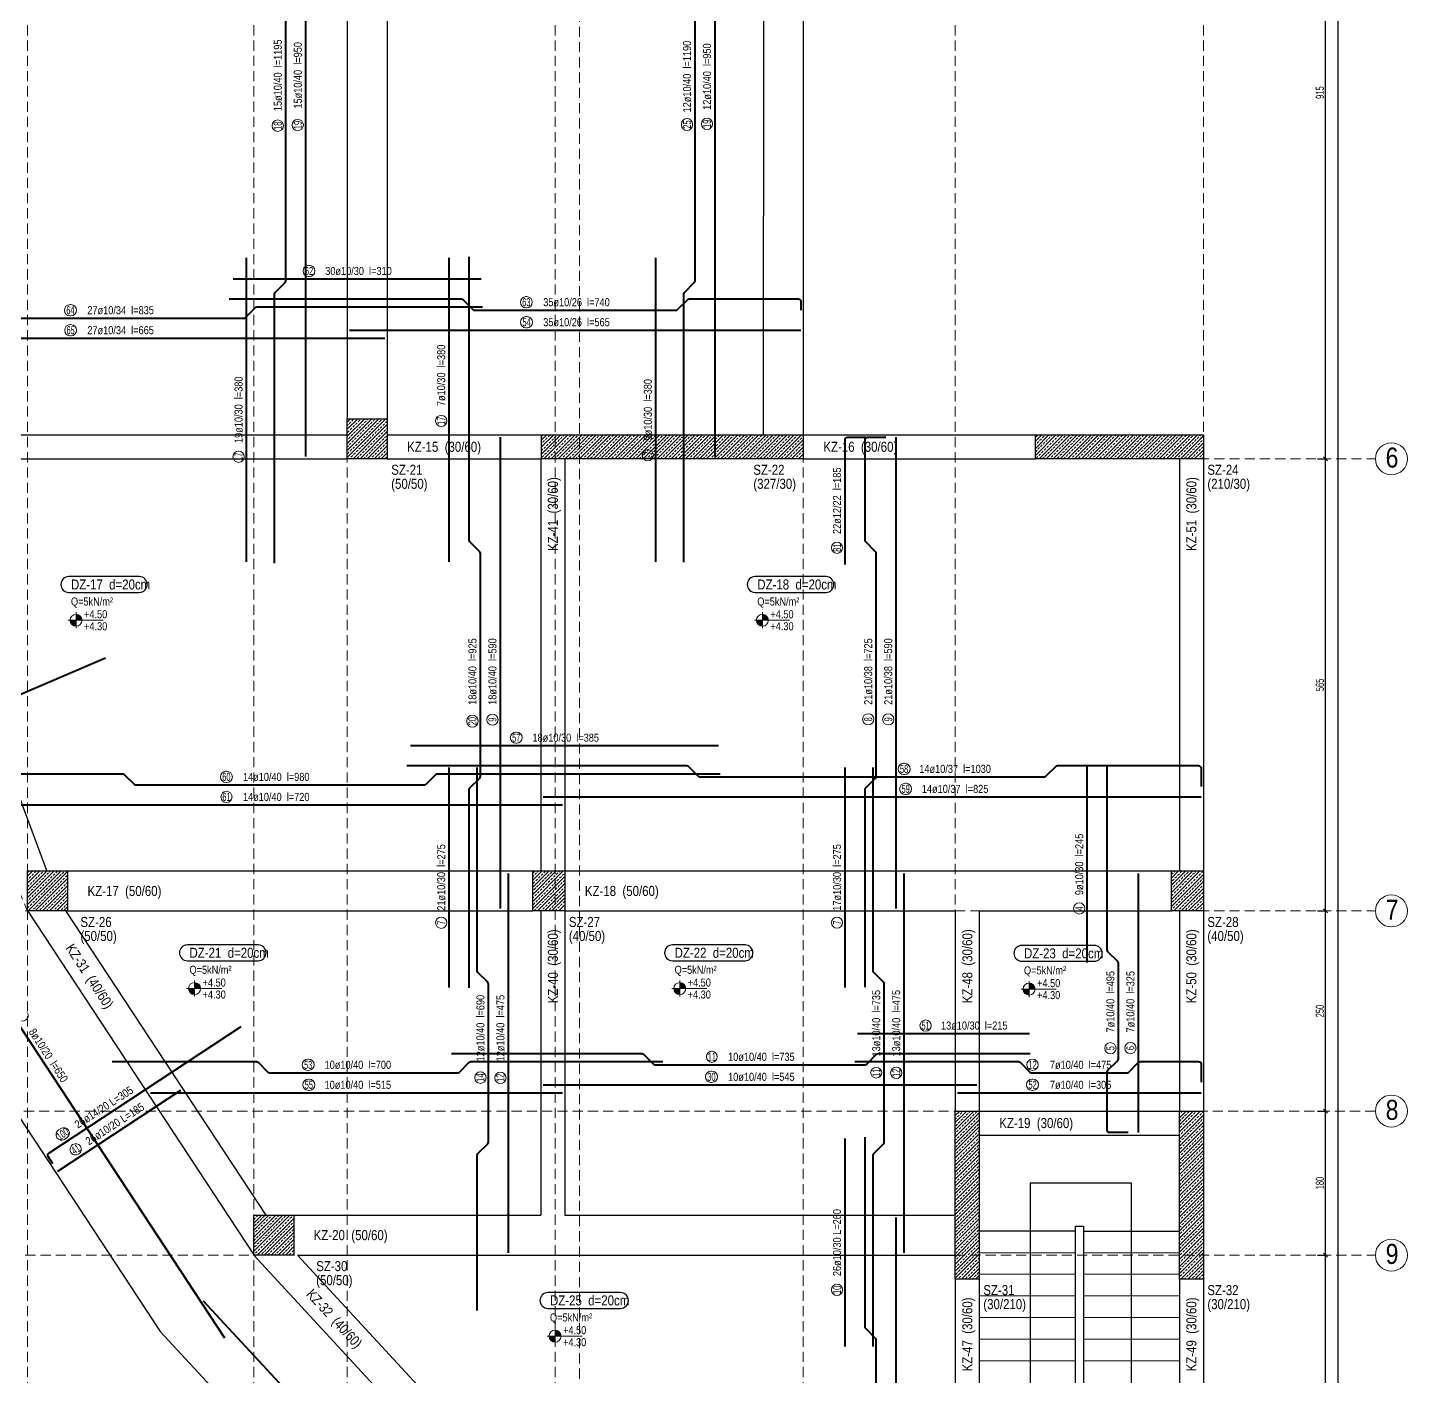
# Model space of a CAD drawing. Header units: millimetres. Extents: x 1615 to 4310, y 554 to 6583.
# Drawn here: x 2582 to 4307, y 1587 to 3272 of the extents above; entities that cross this region are included whole.
import ezdxf
from ezdxf.enums import TextEntityAlignment as Align

# ---------------------------------------------------------------- set-up
doc = ezdxf.new("R2010")
doc.units = ezdxf.units.MM
doc.linetypes.add('DASHED', pattern=[19.05, 12.7, -6.35])
for name, color, linetype, lineweight in [('AKS BALONU (BEYKENT)', 7, 'Continuous', 20), ('AKS CIZGISI (BEYKENT)', 252, 'DASHED', 20), ('AKS NO (BEYKENT)', 3, 'Continuous', 20), ('AKS OLCU (BEYKENT)', 200, 'Continuous', 20), ('DONATI (BEYKENT)', 4, 'Continuous', 40), ('DONATI YAZISI (BEYKENT)', 3, 'Continuous', 20), ('DOSEME ISMI (BEYKENT)', 9, 'Continuous', 20), ('DOSEME PAFTA (BEYKENT)', 3, 'Continuous', 20), ('DOSEME SINIRI (BEYKENT)', 2, 'Continuous', 30), ('KESIT SINIRI (BEYKENT)', 241, 'DASHED', 20), ('KIRIS (BEYKENT)', 2, 'Continuous', 30), ('KIRIS ISMI (BEYKENT)', 40, 'Continuous', 20), ('KOLON (BEYKENT)', 3, 'Continuous', 30), ('KOLON ISMI (BEYKENT)', 91, 'Continuous', 20), ('KOT CIZGI (BEYKENT)', 120, 'Continuous', 20), ('KOT YAZI (BEYKENT)', 7, 'Continuous', 20), ('MERDIVEN (BEYKENT)', 5, 'Continuous', 20), ('MERDIVEN YAZI (BEYKENT)', 51, 'Continuous', 20), ('POZ BALON (BEYKENT)', 14, 'Continuous', 20), ('POZ NO (BEYKENT)', 2, 'Continuous', 20), ('TARAMA (BEYKENT)', 252, 'Continuous', 20), ('YAZI (BEYKENT)', 140, 'Continuous', 20)]:
    doc.layers.add(name, color=color, linetype=linetype, lineweight=lineweight)
doc.styles.add('DONATI YAZISI (BEYKENT)', font='')
doc.styles.add('DSMOLC-50', font='Bahnschrift Light Condensed', dxfattribs={"width": 0.75, "height": 10})
doc.styles.add('KOT (BEYKENT)', font='')
doc.styles.add('YAZI (BEYKENT)', font='')
doc.styles.get('DONATI YAZISI (BEYKENT)').set_extended_font_data('Bahnschrift Light Condensed')
doc.styles.get('KOT (BEYKENT)').set_extended_font_data('Bahnschrift Light Condensed')
doc.styles.get('YAZI (BEYKENT)').set_extended_font_data('Bahnschrift Light Condensed')
doc.dimstyles.new('DSMOLC-50', dxfattribs={"dimtxt": 10, "dimasz": 5, "dimexe": 2, "dimexo": 2, "dimgap": 2, "dimtad": 1, "dimdec": 1, "dimrnd": 0.5, "dimzin": 12, "dimdsep": 46, "dimtxsty": 'DSMOLC-50', "dimblk": 'OBLIQUE', "dimblk1": 'OBLIQUE', "dimblk2": 'OBLIQUE', "dimcen": 0, "dimclrt": 7, "dimadec": 0, "dimazin": 0, "dimtfac": 1, "dimtdec": 4, "dimtix": 1, "dimtmove": 2, "dimatfit": 3, "dimfxl": 1, "dimtzin": 0, "dimarcsym": 0})
pattern_1 = [(45, (710.462, 2753.136), (-4.419417, 4.419417), []), (45, (714.881, 2753.136), (-4.419417, 4.419417), [3.125, -1.5625])]

# ---------------------------------------------------------------- blocks, each defined once
blk = doc.blocks.new('_Oblique')
at = {"color": 0, "linetype": 'ByBlock', "lineweight": -2}
blk.add_line((-0.5, -0.5), (0.5, 0.5), dxfattribs=at)
blk = doc.blocks.new('*D123')
at = {"layer": 'AKS OLCU (BEYKENT)', "color": 0, "lineweight": -2, "transparency": 16777216}
for p, q in [((4194.4, 1738.6), (4206.4, 1738.6)), ((4204.4, 1253.6), (4204.4, 1738.6)), ((4194.4, 1253.6), (4206.4, 1253.6))]:
    blk.add_line(p, q, dxfattribs=at)
at = {"layer": 'DEFPOINTS', "color": 0, "transparency": 16777216}
for p in [(4192.4, 1738.6), (4204.4, 1738.6), (4192.4, 1253.6)]:
    blk.add_point(p, dxfattribs=at)
at = {"layer": 'AKS OLCU (BEYKENT)', "color": 0, "lineweight": -2, "transparency": 16777216, "xscale": 5, "yscale": 5, "zscale": 5}
for p, rotation in [((4204.4, 1738.6), 90), ((4204.4, 1253.6), 270)]:
    blk.add_blockref('_Oblique', p, dxfattribs=dict(at, rotation=rotation))
at = {"layer": 'AKS OLCU (BEYKENT)', "color": 7, "transparency": 16777216, "insert": (4197.3, 1496.1), "char_height": 10, "attachment_point": 5, "rotation": 90, "style": 'DSMOLC-50'}
blk.add_mtext('485', dxfattribs=at)
blk = doc.blocks.new('*D124')
at = {"layer": 'AKS OLCU (BEYKENT)', "color": 0, "lineweight": -2, "transparency": 16777216}
for p, q in [((4194.4, 1918.6), (4206.4, 1918.6)), ((4204.4, 1738.6), (4204.4, 1918.6)), ((4194.4, 1738.6), (4206.4, 1738.6))]:
    blk.add_line(p, q, dxfattribs=at)
at = {"layer": 'DEFPOINTS', "color": 0, "transparency": 16777216}
for p in [(4192.4, 1918.6), (4204.4, 1918.6), (4192.4, 1738.6)]:
    blk.add_point(p, dxfattribs=at)
at = {"layer": 'AKS OLCU (BEYKENT)', "color": 0, "lineweight": -2, "transparency": 16777216, "xscale": 5, "yscale": 5, "zscale": 5}
for p, rotation in [((4204.4, 1918.6), 90), ((4204.4, 1738.6), 270)]:
    blk.add_blockref('_Oblique', p, dxfattribs=dict(at, rotation=rotation))
at = {"layer": 'AKS OLCU (BEYKENT)', "color": 7, "transparency": 16777216, "insert": (4197.3, 1828.6), "char_height": 10, "attachment_point": 5, "rotation": 90, "style": 'DSMOLC-50'}
blk.add_mtext('180', dxfattribs=at)
blk = doc.blocks.new('*D125')
at = {"layer": 'AKS OLCU (BEYKENT)', "color": 0, "lineweight": -2, "transparency": 16777216}
for p, q in [((4194.4, 2168.6), (4206.4, 2168.6)), ((4204.4, 1918.6), (4204.4, 2168.6)), ((4194.4, 1918.6), (4206.4, 1918.6))]:
    blk.add_line(p, q, dxfattribs=at)
at = {"layer": 'DEFPOINTS', "color": 0, "transparency": 16777216}
for p in [(4192.4, 2168.6), (4204.4, 2168.6), (4192.4, 1918.6)]:
    blk.add_point(p, dxfattribs=at)
at = {"layer": 'AKS OLCU (BEYKENT)', "color": 0, "lineweight": -2, "transparency": 16777216, "xscale": 5, "yscale": 5, "zscale": 5}
for p, rotation in [((4204.4, 2168.6), 90), ((4204.4, 1918.6), 270)]:
    blk.add_blockref('_Oblique', p, dxfattribs=dict(at, rotation=rotation))
at = {"layer": 'AKS OLCU (BEYKENT)', "color": 7, "transparency": 16777216, "insert": (4197.3, 2043.6), "char_height": 10, "attachment_point": 5, "rotation": 90, "style": 'DSMOLC-50'}
blk.add_mtext('250', dxfattribs=at)
blk = doc.blocks.new('*D126')
at = {"layer": 'AKS OLCU (BEYKENT)', "color": 0, "lineweight": -2, "transparency": 16777216}
for p, q in [((4194.4, 2733.6), (4206.4, 2733.6)), ((4204.4, 2168.6), (4204.4, 2733.6)), ((4194.4, 2168.6), (4206.4, 2168.6))]:
    blk.add_line(p, q, dxfattribs=at)
at = {"layer": 'DEFPOINTS', "color": 0, "transparency": 16777216}
for p in [(4192.4, 2733.6), (4204.4, 2733.6), (4192.4, 2168.6)]:
    blk.add_point(p, dxfattribs=at)
at = {"layer": 'AKS OLCU (BEYKENT)', "color": 0, "lineweight": -2, "transparency": 16777216, "xscale": 5, "yscale": 5, "zscale": 5}
for p, rotation in [((4204.4, 2733.6), 90), ((4204.4, 2168.6), 270)]:
    blk.add_blockref('_Oblique', p, dxfattribs=dict(at, rotation=rotation))
at = {"layer": 'AKS OLCU (BEYKENT)', "color": 7, "transparency": 16777216, "insert": (4197.4, 2451.1), "char_height": 10, "attachment_point": 5, "rotation": 90, "style": 'DSMOLC-50'}
blk.add_mtext('565', dxfattribs=at)
blk = doc.blocks.new('*D127')
at = {"layer": 'AKS OLCU (BEYKENT)', "color": 0, "lineweight": -2, "transparency": 16777216}
for p, q in [((4194.4, 3648.6), (4206.4, 3648.6)), ((4204.4, 2733.6), (4204.4, 3648.6)), ((4194.4, 2733.6), (4206.4, 2733.6))]:
    blk.add_line(p, q, dxfattribs=at)
at = {"layer": 'DEFPOINTS', "color": 0, "transparency": 16777216}
for p in [(4192.4, 3648.6), (4204.4, 3648.6), (4192.4, 2733.6)]:
    blk.add_point(p, dxfattribs=at)
at = {"layer": 'AKS OLCU (BEYKENT)', "color": 0, "lineweight": -2, "transparency": 16777216, "xscale": 5, "yscale": 5, "zscale": 5}
for p, rotation in [((4204.4, 3648.6), 90), ((4204.4, 2733.6), 270)]:
    blk.add_blockref('_Oblique', p, dxfattribs=dict(at, rotation=rotation))
at = {"layer": 'AKS OLCU (BEYKENT)', "color": 7, "transparency": 16777216, "insert": (4197.3, 3191.1), "char_height": 10, "attachment_point": 5, "rotation": 90, "style": 'DSMOLC-50'}
blk.add_mtext('915', dxfattribs=at)
blk = doc.blocks.new('*D132')
at = {"layer": 'AKS OLCU (BEYKENT)', "color": 0, "lineweight": -2, "transparency": 16777216}
for p, q in [((4194.4, 5978.6), (4222.4, 5978.6)), ((4220.4, 983.6), (4220.4, 5978.6)), ((4194.4, 983.6), (4222.4, 983.6))]:
    blk.add_line(p, q, dxfattribs=at)
at = {"layer": 'DEFPOINTS', "color": 0, "transparency": 16777216}
for p in [(4192.4, 5978.6), (4220.4, 5978.6), (4192.4, 983.6)]:
    blk.add_point(p, dxfattribs=at)
at = {"layer": 'AKS OLCU (BEYKENT)', "color": 0, "lineweight": -2, "transparency": 16777216, "xscale": 5, "yscale": 5, "zscale": 5}
for p, rotation in [((4220.4, 5978.6), 90), ((4220.4, 983.6), 270)]:
    blk.add_blockref('_Oblique', p, dxfattribs=dict(at, rotation=rotation))
at = {"layer": 'AKS OLCU (BEYKENT)', "color": 7, "transparency": 16777216, "insert": (4213.3, 3481.1), "char_height": 10, "attachment_point": 5, "rotation": 90, "style": 'DSMOLC-50'}
blk.add_mtext('4995', dxfattribs=at)

msp = doc.modelspace()

# ---------------------------------------------------------------- hatches: boundary and pattern name
at = {"layer": 'KOT CIZGI (BEYKENT)'}
h = msp.add_hatch(color=256, dxfattribs=at)
h.dxf.hatch_style = 1
h.paths.add_polyline_path([(2642.83, 2539.32), (2642.83, 2531.82), (2650.33, 2531.82, 0.4142136)])
h = msp.add_hatch(color=256, dxfattribs=at)
h.dxf.hatch_style = 1
h.paths.add_polyline_path([(3500.59, 2539.32), (3500.59, 2531.82), (3508.09, 2531.82, 0.4142136)])
h = msp.add_hatch(color=256, dxfattribs=at)
h.dxf.hatch_style = 1
h.paths.add_polyline_path([(2642.83, 2531.82), (2635.33, 2531.82, 0.4142136), (2642.83, 2524.32)])
h = msp.add_hatch(color=256, dxfattribs=at)
h.dxf.hatch_style = 1
h.paths.add_polyline_path([(3500.59, 2531.82), (3493.09, 2531.82, 0.4142136), (3500.59, 2524.32)])
h = msp.add_hatch(color=256, dxfattribs=at)
h.dxf.hatch_style = 1
h.paths.add_polyline_path([(2790.97, 2071.66), (2783.47, 2071.66, 0.4142136), (2790.97, 2064.16)])
h = msp.add_hatch(color=256, dxfattribs=at)
h.dxf.hatch_style = 1
h.paths.add_polyline_path([(2790.97, 2079.16), (2790.97, 2071.66), (2798.47, 2071.66, 0.4142136)])
h = msp.add_hatch(color=256, dxfattribs=at)
h.dxf.hatch_style = 1
h.paths.add_polyline_path([(3397.25, 2071.66), (3389.75, 2071.66, 0.4142136), (3397.25, 2064.16)])
h = msp.add_hatch(color=256, dxfattribs=at)
h.dxf.hatch_style = 1
h.paths.add_polyline_path([(3397.25, 2079.16), (3397.25, 2071.66), (3404.75, 2071.66, 0.4142136)])
h = msp.add_hatch(color=256, dxfattribs=at)
h.dxf.hatch_style = 1
h.paths.add_polyline_path([(3833.92, 2070.98), (3826.42, 2070.98, 0.4142136), (3833.92, 2063.48)])
h = msp.add_hatch(color=256, dxfattribs=at)
h.dxf.hatch_style = 1
h.paths.add_polyline_path([(3833.92, 2078.48), (3833.92, 2070.98), (3841.42, 2070.98, 0.4142136)])
h = msp.add_hatch(color=256, dxfattribs=at)
h.dxf.hatch_style = 1
h.paths.add_polyline_path([(3241.54, 1644.8), (3241.54, 1637.3), (3249.04, 1637.3, 0.4142136)])
h = msp.add_hatch(color=256, dxfattribs=at)
h.dxf.hatch_style = 1
h.paths.add_polyline_path([(3241.54, 1637.3), (3234.04, 1637.3, 0.4142136), (3241.54, 1629.8)])
at = {"layer": 'TARAMA (BEYKENT)'}
h = msp.add_hatch(dxfattribs=at)
h.set_pattern_fill('ANSI33', color=256, style=0, pattern_type=0)
h.set_pattern_definition(pattern_1)
h.paths.add_polyline_path([(2981.74, 2783.6), (3031.74, 2783.6), (3031.74, 2733.6), (2981.74, 2733.6)], flags=0)
h = msp.add_hatch(dxfattribs=at)
h.set_pattern_fill('ANSI33', color=256, style=0, pattern_type=0)
h.set_pattern_definition(pattern_1)
h.paths.add_polyline_path([(3224.74, 2763.6), (3551.74, 2763.6), (3551.74, 2733.6), (3224.74, 2733.6)], flags=0)
h = msp.add_hatch(dxfattribs=at)
h.set_pattern_fill('ANSI33', color=256, style=0, pattern_type=0)
h.set_pattern_definition(pattern_1)
h.paths.add_polyline_path([(3841.74, 2763.6), (4051.74, 2763.6), (4051.74, 2733.6), (3841.74, 2733.6)], flags=0)
h = msp.add_hatch(dxfattribs=at)
h.set_pattern_fill('ANSI33', color=256, style=0, pattern_type=0)
h.set_pattern_definition(pattern_1)
h.paths.add_polyline_path([(2582.32, 2218.6), (2632.32, 2218.6), (2632.32, 2168.6), (2582.32, 2168.6)], flags=0)
h = msp.add_hatch(dxfattribs=at)
h.set_pattern_fill('ANSI33', color=256, style=0, pattern_type=0)
h.set_pattern_definition(pattern_1)
h.paths.add_polyline_path([(3213.74, 2218.6), (3253.74, 2218.6), (3253.74, 2168.6), (3213.74, 2168.6)], flags=0)
h = msp.add_hatch(dxfattribs=at)
h.set_pattern_fill('ANSI33', color=256, style=0, pattern_type=0)
h.set_pattern_definition(pattern_1)
h.paths.add_polyline_path([(4011.74, 2218.6), (4051.74, 2218.6), (4051.74, 2168.6), (4011.74, 2168.6)], flags=0)
h = msp.add_hatch(dxfattribs=at)
h.set_pattern_fill('ANSI33', color=256, style=0, pattern_type=0)
h.set_pattern_definition(pattern_1)
h.paths.add_polyline_path([(3741.74, 1918.6), (3771.74, 1918.6), (3771.74, 1708.6), (3741.74, 1708.6)], flags=0)
h = msp.add_hatch(dxfattribs=at)
h.set_pattern_fill('ANSI33', color=256, style=0, pattern_type=0)
h.set_pattern_definition(pattern_1)
h.paths.add_polyline_path([(4021.74, 1918.6), (4051.74, 1918.6), (4051.74, 1708.6), (4021.74, 1708.6)], flags=0)
h = msp.add_hatch(dxfattribs=at)
h.set_pattern_fill('ANSI33', color=256, style=0, pattern_type=0)
h.set_pattern_definition(pattern_1)
h.paths.add_polyline_path([(2864.98, 1788.6), (2914.98, 1788.6), (2914.98, 1738.6), (2864.98, 1738.6)], flags=0)

# ---------------------------------------------------------------- linework, layer by layer
at = {"layer": 'AKS BALONU (BEYKENT)'}
for centre in [(4286.74, 2733.6), (4286.74, 2168.6), (4286.74, 1918.6), (4286.74, 1738.6)]:
    msp.add_circle(centre, 20, dxfattribs=at)
at = {"layer": 'AKS CIZGISI (BEYKENT)'}
for p, q in [((3271.84, 593.6), (3271.84, 6313.6)), ((2582.32, 633.6), (2582.32, 6273.6)), ((2864.98, 633.6), (2864.98, 6273.6)), ((2981.74, 633.6), (2981.74, 6273.6)), ((3241.74, 633.6), (3241.74, 6273.6)), ((3551.74, 633.6), (3551.74, 6273.6)), ((3741.74, 633.6), (3741.74, 6273.6)), ((4051.74, 633.6), (4051.74, 6273.6)), ((1931.74, 2733.6), (4266.74, 2733.6)), ((1931.74, 2168.6), (4266.74, 2168.6)), ((4266.74, 1918.6), (1931.74, 1918.6)), ((1931.74, 1738.6), (4266.74, 1738.6))]:
    msp.add_line(p, q, dxfattribs=at)
at = {"layer": 'DONATI (BEYKENT)'}
for points in [[(2890.97, 2603.2), (2890.97, 2939.36, -0.1989124), (2891.85, 2941.48), (2904.1, 2953.72, 0.1989124), (2904.97, 2955.84), (2904.97, 3456.36, 0.1989124), (2904.1, 3458.48), (2891.85, 3470.72, -0.1989124), (2890.97, 3472.84), (2890.97, 3782.81)], [(3402.42, 2604.41), (3402.42, 2939.36, -0.1989124), (3403.3, 2941.48), (3415.54, 2953.72, 0.1989124), (3416.42, 2955.84), (3416.42, 3456.36, 0.1989124), (3415.54, 3458.48), (3403.3, 3470.72, -0.1989124), (3402.42, 3472.84), (3402.42, 3782.81)], [(3134.21, 2072.53), (3134.21, 2320.36, -0.1989124), (3135.09, 2322.48), (3147.34, 2334.72, 0.1989124), (3148.21, 2336.84), (3148.21, 2615.36, 0.1989124), (3147.34, 2617.48), (3135.09, 2629.72, -0.1989124), (3134.21, 2631.84), (3134.21, 2985.93)], [(2834.34, 2933.25), (3124.43, 2933.25, -0.1989124), (3126.55, 2932.37), (3138.8, 2920.13, 0.1989124), (3140.92, 2919.25), (3392.49, 2919.25, 0.1989124), (3394.61, 2920.13), (3406.86, 2932.37, -0.1989124), (3408.98, 2933.25), (3545.74, 2933.25, -0.4142136), (3548.74, 2930.25), (3548.74, 2919.25)], [(2327.32, 2923.25), (2524.95, 2923.25, -0.1989124), (2527.07, 2922.37), (2539.32, 2910.13, 0.1989124), (2541.44, 2909.25), (2852.54, 2909.25, 0.1989124), (2854.66, 2910.13), (2866.9, 2922.37, -0.1989124), (2869.02, 2923.25), (3150.73, 2923.25)], [(3603.87, 2601.6), (3603.87, 2757.6, -0.4142136), (3606.87, 2760.6), (3629.87, 2760.6)], [(3628.87, 2073.2), (3628.87, 2320.36, -0.1989124), (3629.75, 2322.48), (3641.99, 2334.72, 0.1989124), (3642.87, 2336.84), (3642.87, 2615.36, 0.1989124), (3641.99, 2617.48), (3629.75, 2629.72, -0.1989124), (3628.87, 2631.84), (3628.87, 2757.6, -0.4142136), (3631.87, 2760.6), (3654.87, 2760.6)], [(2353.35, 2329.92), (2349.02, 2340.03, -0.4142136), (2350.6, 2343.97), (2679.71, 2484.86)], [(3056.34, 2350.15), (3406.1, 2350.15, -0.1989124), (3408.22, 2349.27), (3420.46, 2337.03, 0.1989124), (3422.58, 2336.15), (3852.9, 2336.15, 0.1989124), (3855.02, 2337.03), (3867.26, 2349.27, -0.1989124), (3869.38, 2350.15), (4045.82, 2350.15, -0.4142136), (4048.82, 2347.15), (4048.82, 2324.23)], [(3144.21, 1669.5), (3144.21, 1863.36, -0.1989124), (3145.09, 1865.48), (3157.34, 1877.72, 0.1989124), (3158.21, 1879.84), (3158.21, 2077.36, 0.1989124), (3157.34, 2079.48), (3145.09, 2091.72, -0.1989124), (3144.21, 2093.84), (3144.21, 2347.9)], [(3638.87, 1624.4), (3638.87, 1863.36, -0.1989124), (3639.75, 1865.48), (3651.99, 1877.72, 0.1989124), (3652.87, 1879.84), (3652.87, 2077.36, 0.1989124), (3651.99, 2079.48), (3639.75, 2091.72, -0.1989124), (3638.87, 2093.84), (3638.87, 2347.8)], [(3957.56, 1891.6), (3934.56, 1891.6, -0.4142136), (3931.56, 1894.6), (3931.56, 1967.36, -0.1989124), (3932.44, 1969.48), (3944.69, 1981.72, 0.1989124), (3945.56, 1983.84), (3945.56, 2103.36, 0.1989124), (3944.69, 2105.48), (3932.44, 2117.72, -0.1989124), (3931.56, 2119.84), (3931.56, 2349)], [(2484.46, 2340.15), (2700.92, 2340.15, -0.1989124), (2703.05, 2339.27), (2715.29, 2327.03, 0.1989124), (2717.41, 2326.15), (3078.1, 2326.15, 0.1989124), (3080.23, 2327.03), (3092.47, 2339.27, -0.1989124), (3094.59, 2340.15), (3447.87, 2340.15)], [(2613.88, 1852.76), (2607.84, 1861.95, -0.4142136), (2608.69, 1866.1), (2849.28, 2024.42)], [(3111.94, 1990.41), (3350.08, 1990.41, -0.1989124), (3352.2, 1989.53), (3364.44, 1977.29, 0.1989124), (3366.57, 1976.41), (3628.82, 1976.41, 0.1989124), (3630.95, 1977.29), (3643.19, 1989.53, -0.1989124), (3645.31, 1990.41), (3835.34, 1990.41)], [(2687.86, 1980.41), (2868.25, 1980.41, -0.1989124), (2870.37, 1979.53), (2882.61, 1967.29, 0.1989124), (2884.73, 1966.41), (3119.94, 1966.41, 0.1989124), (3122.06, 1967.29), (3134.3, 1979.53, -0.1989124), (3136.42, 1980.41), (3376.26, 1980.41)], [(3616.34, 1980.41), (3820.5, 1980.41, -0.1989124), (3822.62, 1979.53), (3834.86, 1967.29, 0.1989124), (3836.98, 1966.41), (3956.5, 1966.41, 0.1989124), (3958.62, 1967.29), (3970.86, 1979.53, -0.1989124), (3972.98, 1980.41), (4045.83, 1980.41, -0.4142136), (4048.83, 1977.41), (4048.83, 1954.5)], [(3628.87, 1207.39), (3628.87, 1373.36, -0.1989124), (3629.75, 1375.48), (3641.99, 1387.72, 0.1989124), (3642.87, 1389.84), (3642.87, 1632.36, 0.1989124), (3641.99, 1634.48), (3629.75, 1646.72, -0.1989124), (3628.87, 1648.84), (3628.87, 1885.79)]]:
    msp.add_lwpolyline(points, format="xyb", dxfattribs=at)
for points in [[(2929.97, 2736.6), (2929.97, 3685.6)], [(3441.42, 2736.6), (3441.42, 3685.6)], [(2855.97, 2604.85), (2855.97, 2984.85)], [(3109.21, 2604.85), (3109.21, 2984.85)], [(3367.42, 2604.85), (3367.42, 2984.85)], [(2839.25, 2958.25), (3149.24, 2958.25)], [(2365.25, 2884.25), (3028.65, 2884.25)], [(2984.64, 2894.25), (3548.74, 2894.25)], [(3173.21, 2171.6), (3173.21, 2760.6)], [(3667.87, 2171.6), (3667.87, 2760.6)], [(3060.74, 2375.15), (3445.75, 2375.15)], [(3109.21, 2072.98), (3109.21, 2347.98)], [(3603.87, 2072.98), (3603.87, 2347.98)], [(3906.56, 2104.23), (3906.56, 2349.23)], [(3226.74, 2311.15), (4048.82, 2311.15)], [(2532.07, 2301.15), (3250.74, 2301.15)], [(3183.21, 1741.6), (3183.21, 2215.6)], [(3677.87, 1741.6), (3677.87, 2215.6)], [(3970.56, 1891.6), (3970.56, 2215.6)], [(2473.97, 2174.2), (2828.55, 1635.36)], [(3619.46, 2015.41), (3834.46, 2015.41)], [(3226.74, 1951.41), (3768.74, 1951.41)], [(2619.93, 1843.57), (2773.72, 1944.77)], [(2736.08, 1941.41), (3250.74, 1941.41)], [(3744.65, 1941.41), (4048.83, 1941.41)], [(3603.87, 1624.23), (3603.87, 1884.23)], [(3667.87, 1256.6), (3667.87, 1785.6)], [(2801.81, 1681.33), (3255.36, 1192.02)]]:
    msp.add_lwpolyline(points, dxfattribs=at)
at = {"layer": 'DOSEME PAFTA (BEYKENT)', "lineweight": -3}
for points in [[(2633.84, 2566.61), (2721.88, 2566.61, 1), (2721.88, 2586.4), (2633.84, 2586.4, 1)], [(3491.6, 2566.61), (3580.16, 2566.61, 1), (3580.16, 2586.4), (3491.6, 2586.4, 1)], [(2781.98, 2106.45), (2870.35, 2106.45, 1), (2870.35, 2126.24), (2781.98, 2126.24, 1)], [(3388.27, 2106.45), (3478.95, 2106.45, 1), (3478.95, 2126.24), (3388.27, 2126.24, 1)], [(3824.93, 2105.78), (3915.56, 2105.78, 1), (3915.56, 2125.56), (3824.93, 2125.56, 1)], [(3232.56, 1672.09), (3323.37, 1672.09, 1), (3323.37, 1691.87), (3232.56, 1691.87, 1)]]:
    msp.add_lwpolyline(points, format="xyb", close=True, dxfattribs=at)
at = {"layer": 'DOSEME SINIRI (BEYKENT)'}
for p, q in [((3891.74, 1768.6), (3771.74, 1768.6)), ((3901.74, 1768.6), (4021.74, 1768.6))]:
    msp.add_line(p, q, dxfattribs=at)
msp.add_lwpolyline([(3551.74, 5978.6), (3551.74, 6128.6), (2176.74, 6128.6), (2176.74, 5193.6), (2126.74, 5193.6), (2126.74, 3648.6), (2227.72, 3648.6), (2227.72, 2615.76), (2450.24, 2095.98), (2748.16, 1643.24), (3217.91, 1136.46), (3723.67, 813.6), (4051.74, 813.6), (4051.74, 983.6)], dxfattribs=at)
msp.add_lwpolyline([(3891.74, 1774.6), (3901.74, 1774.6), (3901.74, 1438.6), (3891.74, 1438.6)], close=True, dxfattribs=at)
at = {"layer": 'KESIT SINIRI (BEYKENT)'}
msp.add_lwpolyline([(2371.14, 2733.4), (2375.83, 2650.34), (2582.71, 2167.08)], dxfattribs=at)
at = {"layer": 'KIRIS (BEYKENT)'}
for p, q in [((2981.64, 3648.5), (2981.64, 2783.5)), ((3031.74, 3648.5), (3031.64, 2783.5)), ((3501.84, 3648.5), (3501.74, 2763.5)), ((3551.74, 3648.5), (3551.74, 2763.6)), ((2421.21, 2763.6), (2981.64, 2763.6)), ((3031.64, 2763.6), (3224.84, 2763.6)), ((3551.84, 2763.6), (3841.84, 2763.6)), ((2414.04, 2733.5), (2606.38, 2218.5)), ((2421.21, 2733.6), (2981.64, 2733.6)), ((3031.64, 2733.6), (3223.74, 2733.6)), ((3223.74, 2733.6), (3223.74, 2218.5)), ((3253.74, 2733.5), (3253.74, 2218.6)), ((3551.84, 2733.6), (3841.84, 2733.6)), ((4021.74, 2733.5), (4021.74, 2218.5)), ((4051.74, 2733.5), (4051.84, 2218.5)), ((2632.22, 2218.6), (3213.74, 2218.6)), ((3253.74, 2218.6), (4011.84, 2218.6)), ((2582.4, 2168.5), (2864.88, 1738.77)), ((2630.25, 2168.5), (2880.04, 1788.5)), ((2632.22, 2168.6), (3213.74, 2168.6)), ((3223.74, 2168.5), (3223.74, 1788.6)), ((3253.74, 2168.6), (3741.74, 2168.6)), ((3253.74, 2168.5), (3253.74, 1788.6)), ((3741.74, 2168.6), (3741.64, 1918.6)), ((3771.74, 2168.6), (4011.84, 2168.6)), ((3771.74, 2168.6), (3771.74, 1918.6)), ((4021.74, 2168.5), (4021.74, 1918.6)), ((4051.74, 2168.5), (4051.84, 1918.6)), ((3771.64, 1918.6), (4021.84, 1918.6)), ((3771.64, 1888.6), (4021.84, 1888.6)), ((2914.88, 1788.6), (3223.74, 1788.6)), ((3253.74, 1788.6), (3741.64, 1788.6)), ((2865.05, 1738.5), (3313.73, 1253.69)), ((2919.48, 1738.6), (3741.64, 1738.6)), ((2919.48, 1738.6), (3322.12, 1303.5)), ((3741.64, 1708.6), (3741.64, 1283.5)), ((3771.74, 1708.6), (3771.64, 1283.5)), ((4021.84, 1708.6), (4021.74, 1243.6)), ((4051.74, 1708.6), (4051.84, 1243.5))]:
    msp.add_line(p, q, dxfattribs=at)
at = {"layer": 'KOLON (BEYKENT)'}
for points in [[(2981.74, 2783.6), (3031.74, 2783.6), (3031.74, 2733.6), (2981.74, 2733.6)], [(3224.74, 2763.6), (3551.74, 2763.6), (3551.74, 2733.6), (3224.74, 2733.6)], [(3841.74, 2763.6), (4051.74, 2763.6), (4051.74, 2733.6), (3841.74, 2733.6)], [(2582.32, 2218.6), (2632.32, 2218.6), (2632.32, 2168.6), (2582.32, 2168.6)], [(3213.74, 2218.6), (3253.74, 2218.6), (3253.74, 2168.6), (3213.74, 2168.6)], [(4011.74, 2218.6), (4051.74, 2218.6), (4051.74, 2168.6), (4011.74, 2168.6)], [(3741.74, 1918.6), (3771.74, 1918.6), (3771.74, 1708.6), (3741.74, 1708.6)], [(4021.74, 1918.6), (4051.74, 1918.6), (4051.74, 1708.6), (4021.74, 1708.6)], [(2864.98, 1788.6), (2914.98, 1788.6), (2914.98, 1738.6), (2864.98, 1738.6)]]:
    msp.add_lwpolyline(points, close=True, dxfattribs=at)
at = {"layer": 'KOT CIZGI (BEYKENT)'}
for p, q in [((2642.83, 2541.82), (2642.83, 2521.82)), ((3500.59, 2541.82), (3500.59, 2521.82)), ((2632.83, 2531.82), (2676.85, 2531.82)), ((3490.59, 2531.82), (3534.61, 2531.82)), ((2780.97, 2071.66), (2825, 2071.66)), ((2790.97, 2081.66), (2790.97, 2061.66)), ((3387.25, 2071.66), (3431.28, 2071.66)), ((3397.25, 2081.66), (3397.25, 2061.66)), ((3823.92, 2070.98), (3867.95, 2070.98)), ((3833.92, 2080.98), (3833.92, 2060.98)), ((3241.54, 1647.3), (3241.54, 1627.3)), ((3231.54, 1637.3), (3275.57, 1637.3))]:
    msp.add_line(p, q, dxfattribs=at)
for centre in [(2642.83, 2531.82), (3500.59, 2531.82), (2790.97, 2071.66), (3397.25, 2071.66), (3833.92, 2070.98), (3241.54, 1637.3)]:
    msp.add_circle(centre, 7.5, dxfattribs=at)
at = {"layer": 'MERDIVEN (BEYKENT)'}
for p, q in [((3891.74, 1741.6), (3771.74, 1741.6)), ((3901.74, 1741.6), (4021.74, 1741.6)), ((3891.74, 1714.6), (3771.74, 1714.6)), ((3901.74, 1714.6), (4021.74, 1714.6)), ((3891.74, 1687.6), (3771.74, 1687.6)), ((3901.74, 1687.6), (4021.74, 1687.6)), ((3891.74, 1660.6), (3771.74, 1660.6)), ((3901.74, 1660.6), (4021.74, 1660.6)), ((3891.74, 1633.6), (3771.74, 1633.6)), ((3901.74, 1633.6), (4021.74, 1633.6)), ((3891.74, 1606.6), (3771.74, 1606.6)), ((3901.74, 1606.6), (4021.74, 1606.6))]:
    msp.add_line(p, q, dxfattribs=at)
at = {"layer": 'MERDIVEN YAZI (BEYKENT)', "lineweight": -3, "flags": 128}
msp.add_lwpolyline([(3961.74, 1444.6), (3961.74, 1828.6), (3835.1, 1828.6), (3835.1, 1444.6)], dxfattribs=at)
at = {"layer": 'POZ BALON (BEYKENT)'}
for p, q in [((2887.97, 3149.61), (2887.97, 3149.94)), ((2901.97, 3149.61), (2901.97, 3149.94)), ((2912.97, 3150.56), (2912.97, 3150.72)), ((2926.97, 3150.56), (2926.97, 3150.72)), ((3399.42, 3150.67), (3399.42, 3151.71)), ((3413.42, 3150.67), (3413.42, 3151.71)), ((3424.42, 3152.02), (3424.42, 3152.19)), ((3438.42, 3152.02), (3438.42, 3152.19)), ((2933.49, 2975.25), (2934.48, 2975.25)), ((2933.49, 2961.25), (2934.48, 2961.25)), ((3205.15, 2936.25), (3206.08, 2936.25)), ((2635.21, 2926.25), (2636.45, 2926.25)), ((3205.15, 2922.25), (3206.08, 2922.25)), ((2635.21, 2912.25), (2636.45, 2912.25)), ((2635.64, 2901.25), (2636.53, 2901.25)), ((3205.16, 2911.25), (3206.45, 2911.25)), ((3205.16, 2897.25), (3206.45, 2897.25)), ((2635.64, 2887.25), (2636.53, 2887.25)), ((3092.21, 2780.97), (3092.21, 2780.99)), ((3106.21, 2780.97), (3106.21, 2780.99)), ((2838.97, 2736.1), (2838.97, 2736.12)), ((2852.97, 2736.1), (2852.97, 2736.12)), ((3350.42, 2737.99), (3350.42, 2738.01)), ((3364.42, 2737.99), (3364.42, 2738.01)), ((3586.87, 2622.39), (3586.87, 2622.54)), ((3600.87, 2622.39), (3600.87, 2622.54)), ((3131.21, 2405.17), (3131.21, 2406.26)), ((3145.21, 2405.17), (3145.21, 2406.26)), ((3192.55, 2392.15), (3193.37, 2392.15)), ((3192.55, 2378.15), (3193.37, 2378.15)), ((3677.17, 2353.15), (3678.24, 2353.15)), ((2830.24, 2343.15), (2831.26, 2343.15)), ((2830.24, 2329.15), (2831.26, 2329.15)), ((3677.17, 2339.15), (3678.24, 2339.15)), ((3679.17, 2328.15), (3680.14, 2328.15)), ((2830.87, 2318.15), (2830.85, 2318.15)), ((3679.17, 2314.15), (3680.14, 2314.15)), ((2830.87, 2304.15), (2830.85, 2304.15)), ((3704.58, 2032.41), (3704.61, 2032.41)), ((3704.58, 2018.41), (3704.61, 2018.41)), ((2932.39, 1983.41), (2933.37, 1983.41)), ((3437.73, 1993.41), (3437.05, 1993.41)), ((3838.16, 1983.41), (3838.39, 1983.41)), ((2932.39, 1969.41), (2933.37, 1969.41)), ((3436.39, 1968.41), (3437.52, 1968.41)), ((3437.73, 1979.41), (3437.05, 1979.41)), ((3635.87, 1966.86), (3635.87, 1966.17)), ((3649.87, 1966.86), (3649.87, 1966.17)), ((3660.87, 1966.16), (3660.87, 1966.38)), ((3674.87, 1966.16), (3674.87, 1966.38)), ((3838.16, 1969.41), (3838.39, 1969.41)), ((2933.3, 1958.41), (2934.24, 1958.41)), ((3141.21, 1960.11), (3141.21, 1960.56)), ((3155.21, 1960.11), (3155.21, 1960.56)), ((3166.21, 1959.99), (3166.21, 1960.21)), ((3180.21, 1959.99), (3180.21, 1960.21)), ((3436.39, 1954.41), (3437.52, 1954.41)), ((3837.76, 1958.41), (3838.8, 1958.41)), ((2933.3, 1944.41), (2934.24, 1944.41)), ((3837.76, 1944.41), (3838.8, 1944.41)), ((2620.88, 1894.93), (2623.78, 1896.81)), ((2628.5, 1883.19), (2631.41, 1885.07)), ((2638.56, 1876.6), (2638.7, 1876.69)), ((2646.19, 1864.86), (2646.32, 1864.95)), ((3586.87, 1694.99), (3586.87, 1695.33)), ((3600.87, 1694.99), (3600.87, 1695.33))]:
    msp.add_line(p, q, dxfattribs=at)
for centre in [(3163.21, 2407.62), (3632.87, 2408.1), (3657.87, 2407.97), (3896.56, 2171.76), (3099.21, 2153.87), (3593.87, 2154), (3935.56, 1997.1), (3960.56, 1997.25)]:
    msp.add_circle(centre, 7, dxfattribs=at)
for centre, start, end in [((2894.97, 3149.94), 0, 180), ((2919.97, 3150.72), 0, 180), ((3406.42, 3151.71), 0, 180), ((3431.42, 3152.19), 0, 180), ((2894.97, 3149.61), 180, 0), ((2919.97, 3150.56), 180, 0), ((3406.42, 3150.67), 180, 0), ((3431.42, 3152.02), 180, 0), ((2933.49, 2968.25), 90, 270), ((2934.48, 2968.25), 270, 90), ((3205.15, 2929.25), 90, 270), ((3206.08, 2929.25), 270, 90), ((2635.21, 2919.25), 90, 270), ((2636.45, 2919.25), 270, 90), ((2635.64, 2894.25), 90, 270), ((2636.53, 2894.25), 270, 90), ((3205.16, 2904.25), 90, 270), ((3206.45, 2904.25), 270, 90), ((3099.21, 2780.99), 0, 180), ((3099.21, 2780.97), 180, 0), ((2845.97, 2736.12), 0, 180), ((3357.42, 2738.01), 0, 180), ((2845.97, 2736.1), 180, 0), ((3357.42, 2737.99), 180, 0), ((3593.87, 2622.54), 0, 180), ((3593.87, 2622.39), 180, 0), ((3138.21, 2406.26), 0, 180), ((3138.21, 2405.17), 180, 0), ((3192.55, 2385.15), 90, 270), ((3193.37, 2385.15), 270, 90), ((3677.17, 2346.15), 90, 270), ((3678.24, 2346.15), 270, 90), ((2830.24, 2336.15), 90, 270), ((2831.26, 2336.15), 270, 90), ((3679.17, 2321.15), 90, 270), ((3680.14, 2321.15), 270, 90), ((2830.87, 2311.15), 90, 270), ((2830.85, 2311.15), 270, 90), ((2576, 2037.97), 213, 33), ((3704.58, 2025.41), 90, 270), ((3704.61, 2025.41), 270, 90), ((2932.39, 1976.41), 90, 270), ((2933.37, 1976.41), 270, 90), ((3437.73, 1986.41), 90, 270), ((3437.05, 1986.41), 270, 90), ((3838.16, 1976.41), 90, 270), ((3838.39, 1976.41), 270, 90), ((3148.21, 1960.56), 0, 180), ((3173.21, 1960.21), 0, 180), ((3436.39, 1961.41), 90, 270), ((3437.52, 1961.41), 270, 90), ((3642.87, 1966.17), 0, 180), ((3642.87, 1966.86), 180, 0), ((3667.87, 1966.38), 0, 180), ((3667.87, 1966.16), 180, 0), ((2933.3, 1951.41), 90, 270), ((2934.24, 1951.41), 270, 90), ((3148.21, 1960.11), 180, 0), ((3173.21, 1959.99), 180, 0), ((3837.76, 1951.41), 90, 270), ((3838.8, 1951.41), 270, 90), ((2627.59, 1890.94), 303, 123), ((2624.69, 1889.06), 123, 303), ((2642.37, 1870.73), 123, 303), ((2642.51, 1870.82), 303, 123), ((3593.87, 1695.33), 0, 180), ((3593.87, 1694.99), 180, 0)]:
    msp.add_arc(centre, 7, start, end, dxfattribs=at)

# ---------------------------------------------------------------- texts
at = {"layer": 'AKS NO (BEYKENT)', "style": 'YAZI (BEYKENT)'}
for s, p in [('6', (4279.56, 2722.6)), ('7', (4279.62, 2157.6)), ('8', (4279.62, 1907.6)), ('9', (4279.62, 1727.6))]:
    msp.add_text(s, height=25, dxfattribs=at).set_placement(p)
at = {"layer": 'DONATI YAZISI (BEYKENT)', "style": 'DONATI YAZISI (BEYKENT)'}
for s, rotation, p in [(' 15ø10/40  l=1195', 90, (2894.97, 3211.1)), (' 15ø10/40  l=950', 90, (2919.97, 3211.1)), ('12ø10/40  l=1190', 90, (3406.42, 3211.1)), ('12ø10/40  l=950', 90, (3431.42, 3211.1)), ('7ø10/30  l=380', 90, (3099.21, 2837.8)), ('19ø10/30  l=380', 90, (2845.97, 2794.85)), ('9ø10/30  l=380', 90, (3357.42, 2794.85)), ('22ø12/22  l=185', 90, (3593.87, 2681.1)), (' 18ø10/40  l=925', 90, (3138.21, 2466.1)), (' 18ø10/40  l=590', 90, (3163.21, 2466.1)), (' 21ø10/38  l=725', 90, (3632.87, 2466.1)), (' 21ø10/38  l=590', 90, (3657.87, 2466.1)), ('9ø10/30  l=245', 90, (3896.56, 2226.73)), ('21ø10/30  l=275', 90, (3099.21, 2210.48)), ('17ø10/30  l=275', 90, (3593.87, 2210.48)), (' 7ø10/40  l=495', 90, (3935.56, 2053.6)), (' 7ø10/40  l=325', 90, (3960.56, 2053.6)), (' 13ø10/40  l=735', 90, (3642.87, 2026.74)), (' 13ø10/40  l=475', 90, (3667.87, 2026.74)), (' 12ø10/40  l=690', 90, (3148.21, 2020.6)), (' 12ø10/40  l=475', 90, (3173.21, 2020.6)), (' 8ø10/20  l=650', 303, (2607.5, 1989.48)), ('26ø14/20 L=305', 33, (2677.59, 1923.41)), ('26ø10/20 L=185', 33, (2691.33, 1902.52)), ('26ø10/30 L=260', 90, (3593.87, 1754.23))]:
    msp.add_text(s, height=10, rotation=rotation, dxfattribs=at).set_placement(p, align=Align.MIDDLE_CENTER)
for s, p in [(' 30ø10/30  l=310', (2994.25, 2968.25)), (' 35ø10/26  l=740', (3266.69, 2929.25)), (' 27ø10/34  l=835', (2696.95, 2919.25)), (' 27ø10/34  l=665', (2696.95, 2894.25)), (' 35ø10/26  l=565', (3266.69, 2904.25)), (' 18ø10/30  l=385', (3253.25, 2385.15)), (' 14ø10/37  l=1030', (3739.88, 2346.15)), (' 14ø10/40  l=980', (2891.41, 2336.15)), (' 14ø10/40  l=720', (2891.41, 2311.15)), (' 14ø10/37  l=825', (3739.88, 2321.15)), (' 13ø10/30  l=215', (3763.81, 2025.41)), (' 10ø10/40  l=735', (3497.74, 1986.41)), (' 10ø10/40  l=700', (2993.41, 1976.41)), (' 10ø10/40  l=545', (3497.74, 1961.41)), (' 7ø10/40  l=475', (3896.74, 1976.41)), (' 10ø10/40  l=515', (2993.41, 1951.41)), (' 7ø10/40  l=305', (3896.74, 1951.41))]:
    msp.add_text(s, height=10, dxfattribs=at).set_placement(p, align=Align.MIDDLE_CENTER)
at = {"layer": 'DOSEME ISMI (BEYKENT)', "style": 'YAZI (BEYKENT)'}
for s, p in [('DZ-17  d=20cm', (2636.48, 2570.27)), ('DZ-18  d=20cm', (3494.24, 2570.27)), ('DZ-21  d=20cm', (2784.62, 2110.11)), ('DZ-22  d=20cm', (3390.91, 2110.11)), ('DZ-23  d=20cm', (3827.57, 2109.43)), ('DZ-25  d=20cm', (3235.2, 1675.75))]:
    msp.add_text(s, height=12.5, dxfattribs=at).set_placement(p)
at = {"layer": 'KIRIS ISMI (BEYKENT)', "style": 'YAZI (BEYKENT)'}
for s, p in [('KZ-15  (30/60)', (3056.64, 2742.35)), ('KZ-16  (30/60)', (3576.84, 2742.35)), ('KZ-17  (50/60)', (2657.22, 2187.35)), ('KZ-18  (50/60)', (3278.74, 2187.35)), ('KZ-19  (30/60)', (3796.64, 1897.35)), ('KZ-20  (50/60)', (2939.88, 1757.35))]:
    msp.add_text(s, height=12.5, dxfattribs=at).set_placement(p)
for s, rotation, p in [('KZ-41  (30/60)', 90, (3245, 2618.27)), ('KZ-51  (30/60)', 90, (4043, 2618.32)), ('KZ-40  (30/60)', 90, (3245, 2053.24)), ('KZ-48  (30/60)', 90, (3763, 2053.34)), ('KZ-50  (30/60)', 90, (4043, 2053.3)), ('KZ-31  (40/60)', 303.3187, (2629.25, 2122.23)), ('KZ-32  (40/60)', 312.78354, (2929.7, 1688.91)), ('KZ-47  (30/60)', 90, (3763, 1593.34)), ('KZ-49  (30/60)', 90, (4043, 1593.34))]:
    msp.add_text(s, height=12.5, rotation=rotation, dxfattribs=at).set_placement(p)
at = {"layer": 'KOLON ISMI (BEYKENT)', "style": 'YAZI (BEYKENT)'}
for s, p in [('SZ-21', (3036.74, 2713.6)), ('SZ-22', (3489.31, 2713.6)), ('SZ-24', (4056.74, 2713.6)), ('(50/50)', (3036.74, 2696.1)), ('(327/30)', (3489.31, 2696.1)), ('(210/30)', (4056.74, 2696.1)), ('SZ-26', (2648.33, 2148.6)), ('SZ-27', (3258.74, 2148.6)), ('SZ-28', (4056.75, 2148.6)), ('(50/50)', (2648.33, 2131.1)), ('(40/50)', (3258.74, 2131.1)), ('(40/50)', (4056.75, 2131.1)), ('SZ-30', (2942.98, 1718.6)), ('(50/50)', (2942.98, 1701.1)), ('SZ-31', (3776.74, 1688.6)), ('SZ-32', (4056.75, 1688.6)), ('(30/210)', (3776.74, 1671.1)), ('(30/210)', (4056.75, 1671.1))]:
    msp.add_text(s, height=12.5, dxfattribs=at).set_placement(p)
at = {"layer": 'KOT YAZI (BEYKENT)', "style": 'KOT (BEYKENT)'}
for s, p in [('+4.50', (2652.83, 2534.32)), ('+4.50', (3510.59, 2534.32)), ('+4.30', (2652.83, 2519.32)), ('+4.30', (3510.59, 2519.32)), ('+4.50', (2800.97, 2074.16)), ('+4.50', (3407.25, 2074.16)), ('+4.50', (3843.92, 2073.48)), ('+4.30', (2800.97, 2059.16)), ('+4.30', (3407.25, 2059.16)), ('+4.30', (3843.92, 2058.48)), ('+4.50', (3251.54, 1639.8)), ('+4.30', (3251.54, 1624.8))]:
    msp.add_text(s, height=10, dxfattribs=at).set_placement(p)
at = {"layer": 'POZ NO (BEYKENT)', "style": 'YAZI (BEYKENT)', "width": 0.8}
for s, rotation, p in [('25', 90, (3406.42, 3151.19)), ('19', 90, (3431.42, 3152.11)), ('18', 90, (2894.97, 3149.77)), ('19', 90, (2919.97, 3150.64)), ('17', 90, (3099.21, 2780.98)), ('17', 90, (3357.42, 2738)), ('17', 90, (2845.97, 2736.11)), ('81', 90, (3593.87, 2622.47)), ('20', 90, (3138.21, 2405.72)), ('9', 90, (3163.21, 2407.62)), ('8', 90, (3632.87, 2408.1)), ('9', 90, (3657.87, 2407.97)), ('4', 90, (3896.56, 2171.76)), ('7', 90, (3099.21, 2153.87)), ('7', 90, (3593.87, 2154)), ('5', 90, (3935.56, 1997.1)), ('6', 90, (3960.56, 1997.25)), ('11', 90, (3642.87, 1966.52)), ('12', 90, (3667.87, 1966.27)), ('14', 90, (3148.21, 1960.34)), ('12', 90, (3173.21, 1960.1)), ('100', 33, (2626.14, 1890)), ('41', 33, (2642.44, 1870.78)), ('10', 90, (3593.87, 1695.16))]:
    msp.add_text(s, height=10, rotation=rotation, dxfattribs=at).set_placement(p, align=Align.MIDDLE_CENTER)
for s, p in [('62', (2933.98, 2968.25)), ('63', (3205.62, 2929.25)), ('64', (2635.83, 2919.25)), ('65', (2636.08, 2894.25)), ('54', (3205.81, 2904.25)), ('57', (3192.96, 2385.15)), ('58', (3677.71, 2346.15)), ('60', (2830.75, 2336.15)), ('61', (2830.86, 2311.15)), ('59', (3679.66, 2321.15)), ('51', (3704.6, 2025.41)), ('11', (3437.39, 1986.41)), ('53', (2932.88, 1976.41)), ('30', (3436.96, 1961.41)), ('12', (3838.27, 1976.41)), ('55', (2933.77, 1951.41)), ('52', (3838.28, 1951.41))]:
    msp.add_text(s, height=10, dxfattribs=at).set_placement(p, align=Align.MIDDLE_CENTER)
at = {"layer": 'YAZI (BEYKENT)', "style": 'YAZI (BEYKENT)'}
for p in [(2636.48, 2550.27), (3494.24, 2550.27), (2784.62, 2090.11), (3390.91, 2090.11), (3827.57, 2089.43), (3235.2, 1655.75)]:
    msp.add_text('Q=5kN/m²', height=10, dxfattribs=at).set_placement(p)

# ---------------------------------------------------------------- dimensions: what is measured, and where the dimension line sits
at = {"layer": 'AKS OLCU (BEYKENT)'}
for base, p1, p2, picture, middle in [((4220.42, 5978.6), (4192.42, 983.6), (4192.42, 5978.6), '*D132', (4213.31, 3481.1)), ((4204.42, 3648.6), (4192.42, 2733.6), (4192.42, 3648.6), '*D127', (4197.31, 3191.1)), ((4204.42, 2733.6), (4192.42, 2168.6), (4192.42, 2733.6), '*D126', (4197.37, 2451.1)), ((4204.42, 2168.6), (4192.42, 1918.6), (4192.42, 2168.6), '*D125', (4197.31, 2043.6)), ((4204.42, 1918.6), (4192.42, 1738.6), (4192.42, 1918.6), '*D124', (4197.31, 1828.6)), ((4204.42, 1738.6), (4192.42, 1253.6), (4192.42, 1738.6), '*D123', (4197.31, 1496.1))]:
    dim = msp.add_linear_dim(base=base, p1=p1, p2=p2, angle=90, dimstyle='DSMOLC-50', dxfattribs=at)
    dim.commit()
    dim.dimension.update_dxf_attribs({"geometry": picture, "text_midpoint": middle})

doc.saveas('drawing.dxf')
